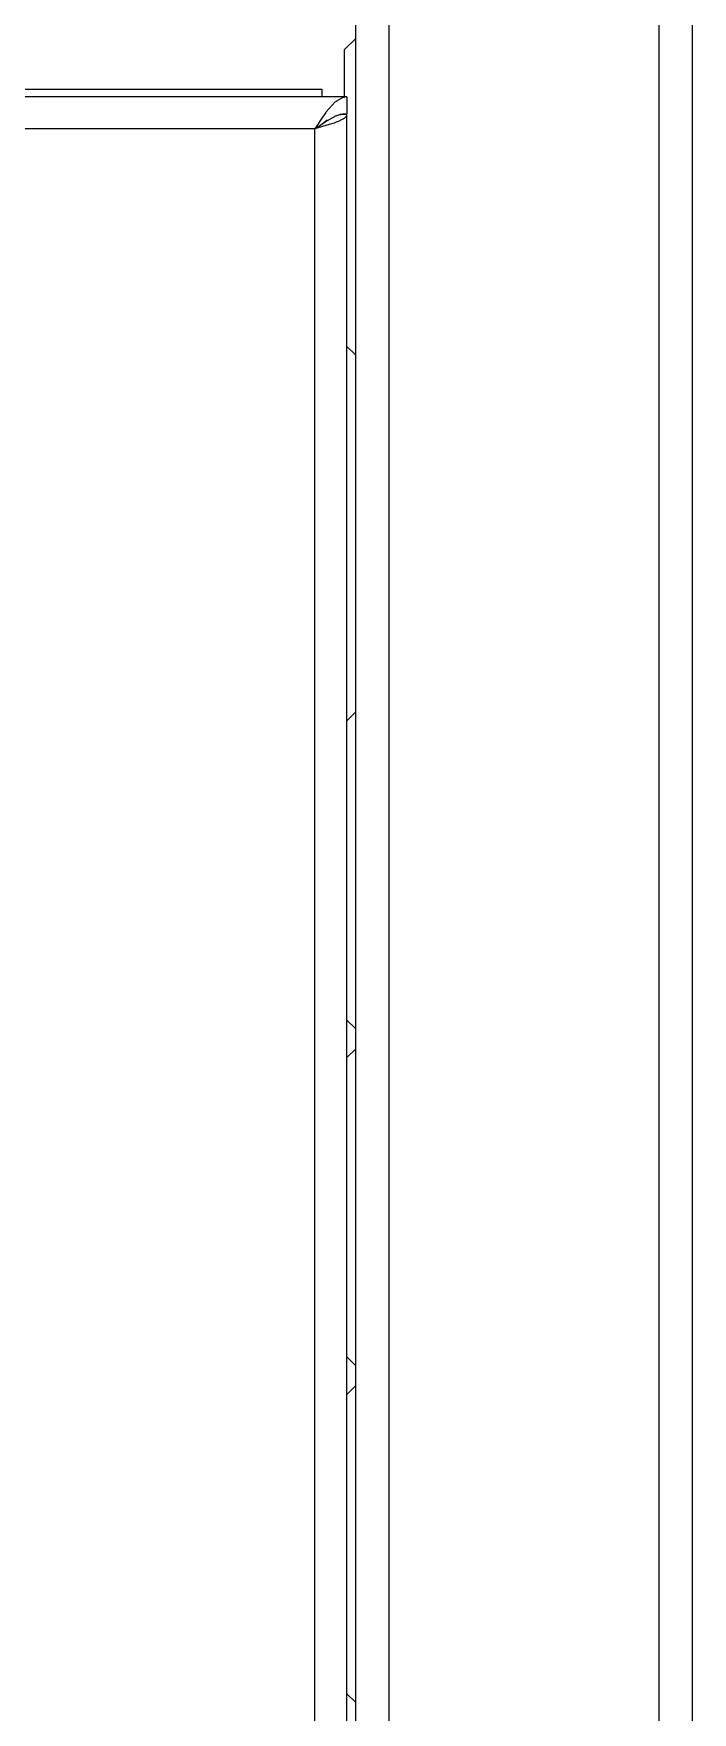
# Model space of a CAD drawing. Header units: millimetres. Extents: x 0 to 4030, y -54 to 2762.
# Drawn here: x 1905 to 1983.2, y 2000.7 to 2200.1 of the extents above; entities that cross this region are included whole.
import ezdxf

# ---------------------------------------------------------------- set-up
doc = ezdxf.new("R2010")
doc.units = ezdxf.units.MM
doc.header["$MEASUREMENT"] = 0
doc.layers.add('Utwórz2D linie widoczne', color=7, linetype='Continuous', true_color=0x000000)

msp = doc.modelspace()

# ---------------------------------------------------------------- linework, layer by layer
at = {"layer": 'Utwórz2D linie widoczne'}
for p, q in [((1983.21, 1402.03), (1983.21, 2440.01)), ((1979.21, 2436.02), (1979.21, 1406.03)), ((1947.21, 1438.03), (1947.21, 2404.02)), ((1943.21, 2400.02), (1943.21, 1442.03)), ((1941.93, 2198.24), (1943.21, 2199.52)), ((1941.93, 2192.62), (1941.93, 2198.24)), ((1627.21, 2193.52), (1939.21, 2193.52)), ((1939.21, 2193.52), (1939.21, 2192.62)), ((1942.21, 2192.62), (1624.21, 2192.62)), ((1940.81, 2192.01), (1939.74, 2190.82)), ((1940.81, 2192.01), (1940.9, 2192.08)), ((1940.9, 2192.08), (1940.99, 2192.15)), ((1941.76, 2192.56), (1940.99, 2192.15)), ((1941.76, 2192.56), (1941.81, 2192.57)), ((1941.81, 2192.57), (1941.87, 2192.58)), ((1941.87, 2192.58), (1941.92, 2192.59)), ((1941.92, 2192.59), (1941.97, 2192.6)), ((1942.02, 2192.61), (1941.97, 2192.6)), ((1942.06, 2192.62), (1942.02, 2192.61)), ((1942.11, 2192.62), (1942.06, 2192.62)), ((1942.16, 2192.62), (1942.11, 2192.62)), ((1942.21, 2192.62), (1942.16, 2192.62)), ((1942.21, 2192.62), (1942.21, 2190.62)), ((1939.39, 2190.32), (1938.41, 2188.82)), ((1940.1, 2189.32), (1938.41, 2188.82)), ((1938.53, 2188.91), (1939.6, 2189.67)), ((1939.27, 2189.36), (1939.06, 2189.22)), ((1939.21, 2189.41), (1939.21, 2189.32)), ((1939.47, 2189.52), (1939.27, 2189.36)), ((1939.39, 2190.32), (1939.45, 2190.4)), ((1939.68, 2190.74), (1939.45, 2190.4)), ((1939.67, 2189.68), (1939.47, 2189.52)), ((1939.6, 2189.67), (1940.9, 2190.37)), ((1939.86, 2189.84), (1939.67, 2189.68)), ((1939.68, 2190.74), (1939.74, 2190.82)), ((1940.67, 2189.51), (1940.1, 2189.32)), ((1940.91, 2189.6), (1940.67, 2189.51)), ((1940.9, 2190.37), (1941.02, 2190.41)), ((1941.15, 2189.69), (1940.91, 2189.6)), ((1941.02, 2190.41), (1941.14, 2190.45)), ((1941.14, 2190.45), (1941.26, 2190.49)), ((1941.35, 2189.78), (1941.15, 2189.69)), ((1941.26, 2190.49), (1941.38, 2190.52)), ((1941.45, 2189.83), (1941.35, 2189.78)), ((1941.38, 2190.52), (1941.49, 2190.54)), ((1942.21, 2190.52), (1941.4, 2190.52)), ((1941.55, 2189.87), (1941.45, 2189.83)), ((1941.49, 2190.54), (1941.61, 2190.57)), ((1941.62, 2189.91), (1941.55, 2189.87)), ((1941.61, 2190.57), (1941.73, 2190.59)), ((1941.7, 2189.95), (1941.62, 2189.91)), ((1941.77, 2190), (1941.7, 2189.95)), ((1941.73, 2190.59), (1941.83, 2190.6)), ((1941.81, 2190.02), (1941.77, 2190)), ((1941.84, 2190.04), (1941.81, 2190.02)), ((1941.83, 2190.6), (1941.92, 2190.61)), ((1941.87, 2190.06), (1941.84, 2190.04)), ((1941.9, 2190.08), (1941.87, 2190.06)), ((1941.93, 2190.1), (1941.9, 2190.08)), ((1941.92, 2190.61), (1942.02, 2190.62)), ((1941.93, 2190.52), (1941.93, 2190.61)), ((1941.95, 2190.12), (1941.93, 2190.1)), ((1941.98, 2190.15), (1941.95, 2190.12)), ((1942.01, 2190.17), (1941.98, 2190.15)), ((1942.03, 2190.19), (1942.01, 2190.17)), ((1942.02, 2190.62), (1942.11, 2190.62)), ((1942.05, 2190.21), (1942.03, 2190.19)), ((1942.07, 2190.23), (1942.05, 2190.21)), ((1942.09, 2190.25), (1942.07, 2190.23)), ((1942.1, 2190.26), (1942.09, 2190.25)), ((1942.11, 2190.27), (1942.1, 2190.26)), ((1942.11, 2190.62), (1942.21, 2190.62)), ((1942.12, 2190.29), (1942.11, 2190.28)), ((1942.11, 2190.28), (1942.11, 2190.27)), ((1942.13, 2190.3), (1942.12, 2190.29)), ((1942.14, 2190.31), (1942.13, 2190.3)), ((1942.15, 2190.33), (1942.14, 2190.32)), ((1942.14, 2190.32), (1942.14, 2190.31)), ((1942.16, 2190.34), (1942.15, 2190.33)), ((1942.17, 2190.36), (1942.16, 2190.35)), ((1942.16, 2190.35), (1942.16, 2190.34)), ((1942.17, 2190.38), (1942.18, 2190.39)), ((1942.17, 2190.38), (1942.17, 2190.36)), ((1942.18, 2190.4), (1942.19, 2190.41)), ((1942.18, 2190.39), (1942.18, 2190.4)), ((1942.19, 2190.43), (1942.2, 2190.44)), ((1942.19, 2190.42), (1942.19, 2190.43)), ((1942.19, 2190.41), (1942.19, 2190.42)), ((1942.2, 2190.48), (1942.21, 2190.49)), ((1942.2, 2190.46), (1942.2, 2190.48)), ((1942.2, 2190.45), (1942.2, 2190.46)), ((1942.2, 2190.44), (1942.2, 2190.45)), ((1942.21, 1444.72), (1942.21, 2190.52)), ((1942.21, 2190.51), (1942.21, 2190.52)), ((1942.21, 2190.5), (1942.21, 2190.51)), ((1942.21, 2190.49), (1942.21, 2190.5)), ((1938.41, 2188.82), (1628.01, 2188.82)), ((1938.63, 2188.95), (1938.41, 2188.82)), ((1938.41, 2188.82), (1938.53, 2188.91)), ((1938.41, 1446.42), (1938.41, 2188.82)), ((1938.85, 2189.08), (1938.63, 2188.95)), ((1939.06, 2189.22), (1938.85, 2189.08)), ((1943.21, 2161.96), (1942.21, 2162.96)), ((1942.21, 2118.52), (1943.21, 2119.52)), ((1943.21, 2081.96), (1942.21, 2082.96)), ((1942.21, 2078.52), (1943.21, 2079.52)), ((1943.21, 2041.96), (1942.21, 2042.96)), ((1942.21, 2038.52), (1943.21, 2039.52)), ((1943.21, 2001.96), (1942.21, 2002.96))]:
    msp.add_line(p, q, dxfattribs=at)

doc.saveas('drawing.dxf')
